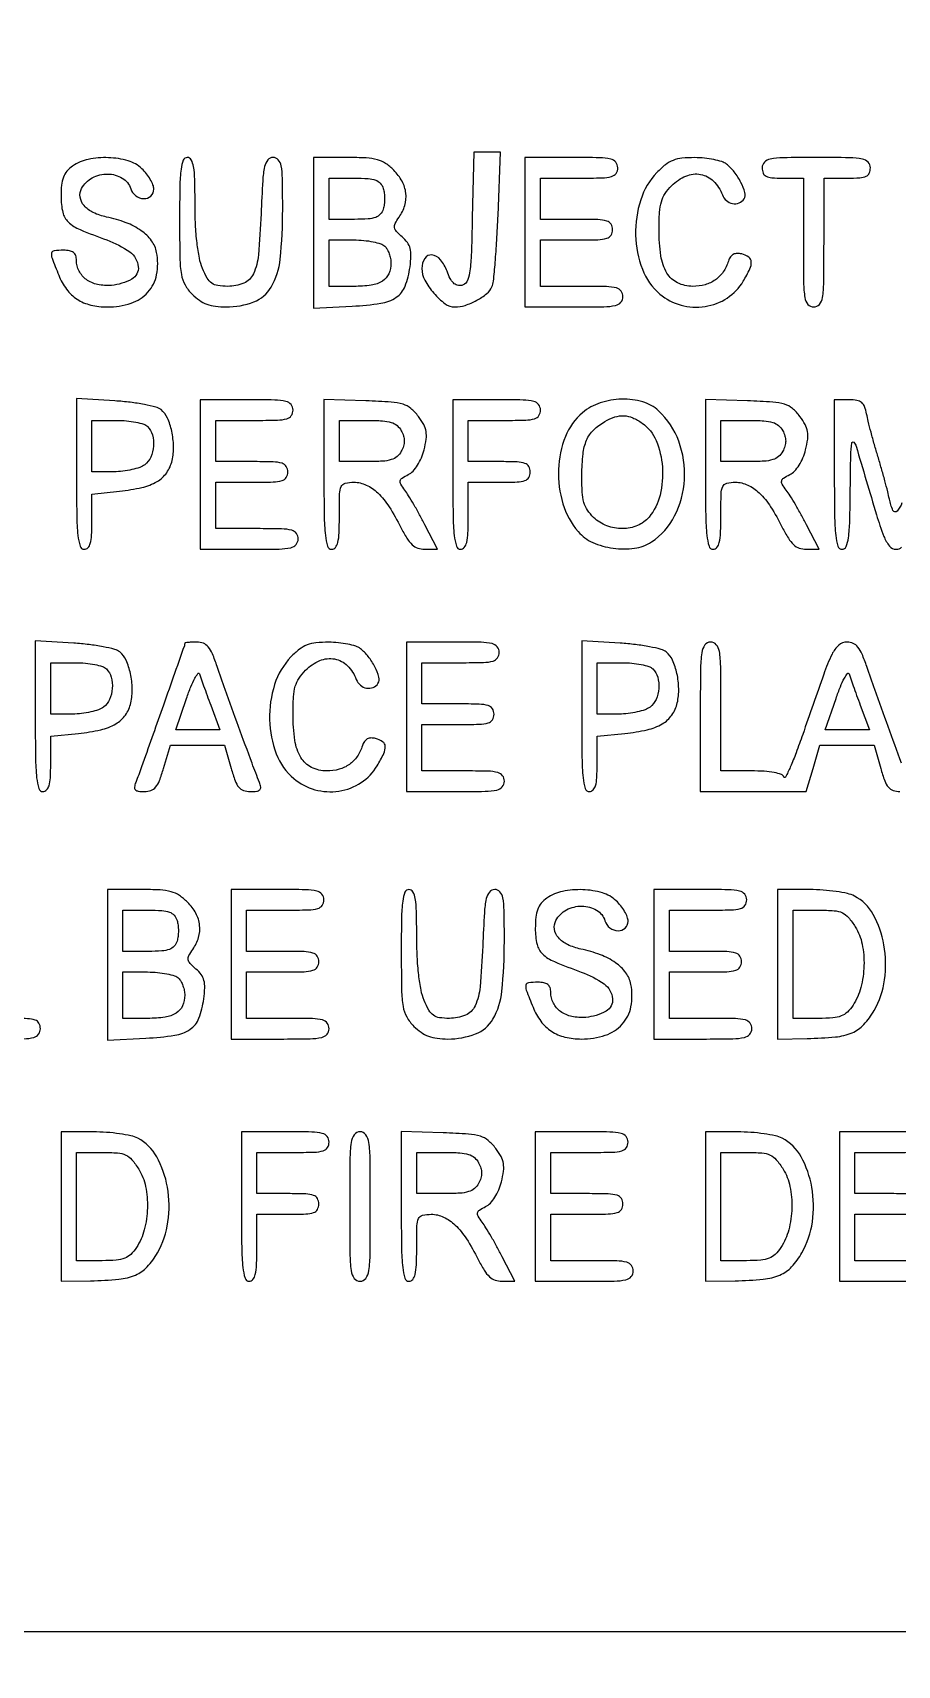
# Model space of a CAD drawing. Extents: x 0 to 1066, y 0 to 761.
# Drawn here: x 856.62 to 870.81, y 228.46 to 255.26 of the extents above; entities that cross this region are included whole.
import ezdxf

# ---------------------------------------------------------------- set-up
doc = ezdxf.new("R2010")
doc.units = 0
doc.header["$MEASUREMENT"] = 0

msp = doc.modelspace()

# ---------------------------------------------------------------- linework, layer by layer
for points in [[(183.390323, 95.266879, 0.000001), (192.989143, 95.254457, 0.000118)], [(479.458836, 95.240684, -0.000004), (502.524384, 95.211821, -0.198594)], [(710.559243, 95.267872, -0.000023), (733.258836, 95.240684, -0.000004), (756.324384, 95.211821, -0.198594)], [(416.092229, 95.24091, -0.000004), (439.072908, 95.212432, -0.198597)], [(542.992229, 95.24091, -0.000004), (565.972908, 95.212432, -0.198597)], [(606.442229, 95.24091, -0.000004), (629.422908, 95.212432, -0.198597)], [(669.892229, 95.24091, -0.000004), (692.872908, 95.212432, -0.198597)], [(870.880779, 247.540552, -0.115475), (870.801791, 247.404001, -0.538762), (870.734854, 247.415623, -0.053672), (870.676197, 247.60305, 0.012912), (870.649067, 247.723309, 0.003926), (870.601847, 247.904041, 0.003928), (870.545736, 248.105794, 0.004276), (870.487978, 248.301, -0.00492), (870.430494, 248.496206, -0.004529), (870.375202, 248.697959, -0.004526), (870.329171, 248.878701, -0.014927), (870.303481, 248.99895, 0.043617), (870.270578, 249.118863, 0.134321), (870.221998, 249.186621, 0.130778), (870.144829, 249.221234, 0.040414), (870.016798, 249.2316), (869.7726, 249.2316), (869.7726, 248.0049, 0.003213), (869.776928, 247.331379, 0.022561), (869.795938, 247.0038, 0.049302), (869.831853, 246.828077, 0.328801), (869.8995, 246.7782, 0.305395), (869.965734, 246.822816, 0.062503), (870.004002, 246.966464, 0.027449), (870.02581, 247.23636, 0.004264), (870.035037, 247.77225, -0.002416), (870.042385, 248.315722, -0.029471), (870.058446, 248.523143, -0.603012), (870.090212, 248.534714, -0.138127), (870.130691, 248.4702, 0.001112), (870.464207, 247.344584, 0.020238), (870.585804, 246.990451, 0.077221), (870.678019, 246.831377, 0.226588), (870.789337, 246.7782, 0.178321), (870.877545, 246.810692, 0.090477)], [(871.192337, 248.694626, 0.000034), (871.12805, 248.450372, 0.000033), (871.058616, 248.18642, 0.000041), (870.994214, 247.94145, -0.009374)], [(870.877801, 243.266406, -0.001209), (870.656545, 243.86784, -0.001323), (870.436817, 244.474587, -0.005089), (870.305052, 244.85355, 0.017956), (870.228084, 245.057814, 0.070049), (870.159308, 245.173564, 0.117315), (870.081769, 245.233896, 0.107327), (869.982742, 245.2554, 0.184102), (869.845454, 245.203076, 0.099007), (869.734961, 245.056264, 0.027305), (869.598151, 244.726447, 0.001738), (869.254011, 243.738301, -0.007137), (869.146157, 243.439057, -0.013896), (869.050129, 243.204103, -0.012768), (868.97188, 243.038459, -0.667021), (868.94585, 243.040351, 0.233159), (868.903923, 243.082743, 0.036901), (868.787415, 243.113613, 0.031075), (868.62295, 243.133964, 0.015247), (868.41195, 243.1404), (867.9114, 243.1404), (867.9114, 244.1979, 0.002827), (867.907669, 244.857859, 0.036854), (867.886866, 245.102062, 0.138781), (867.835606, 245.212532, 0.218517), (867.7422, 245.2554, 0.240299), (867.647878, 245.207291, 0.123223), (867.597067, 245.080912, 0.031956), (867.576589, 244.801562, 0.002322), (867.573, 244.0287), (867.573, 242.802), (868.442831, 242.802), (869.312661, 242.802), (869.425068, 243.1827), (869.537476, 243.5634), (869.982443, 243.5634), (870.427411, 243.5634), (870.534, 243.1827, 0.017944), (870.599385, 242.97779, 0.087286), (870.659612, 242.872331, 0.141822), (870.736834, 242.819952, 0.078722), (870.850146, 242.802, 0.029308)], [(871.081122, 237.214249, 0.004487), (870.6186, 237.2184), (869.8572, 237.2184), (869.8572, 235.9917), (869.8572, 234.765), (870.6609, 234.765, 0.004147), (871.151609, 234.76907, 0.047763)], [(871.053092, 236.198593, 0.006583), (870.7032, 236.2032), (870.111, 236.2032), (870.111, 236.5416), (870.111, 236.88), (870.7455, 236.88, 0.005909), (871.123526, 236.884467, 0.059311)], [(871.193978, 235.099053, 0.005351), (870.7878, 235.1034), (870.111, 235.1034), (870.111, 235.4841), (870.111, 235.8648), (870.7032, 235.8648, 0.006583), (871.053092, 235.869407, 0.063075)]]:
    msp.add_lwpolyline(points, format="xyb")
for points in [[(409.06215, 749.15415), (40.8618, 749.132981), (40.8618, 380.65769), (40.8618, 12.1824), (501.2973, 12.1824), (961.7328, 12.1824), (961.7328, 380.646631), (961.7328, 749.110861), (961.41555, 749.1633, 0.040886), (961.153339, 749.184871, 0.000002), (934.190609, 749.194398, 0.000089), (904.448031, 749.199508, 0.000054), (869.1804, 749.195529, -0.000029), (813.61687, 749.186499, -0.000004), (696.10453, 749.175037, -0.000004), (556.774728, 749.163736, -0.000004)], [(857.27295, 253.066144, 0.064007), (857.180152, 252.981932, 0.085808), (857.122351, 252.884365, 0.066535), (857.091834, 252.754474, 0.024477), (857.0826, 252.565958, 0.055339), (857.111237, 252.308012, 0.149321), (857.201473, 252.149524, 0.090969), (857.395244, 252.023862, 0.013145), (857.836697, 251.853857, -0.070637), (858.211195, 251.657769, -0.215768), (858.350951, 251.415024, -0.299828), (858.243196, 251.210664, -0.104684), (857.909404, 251.10947, -0.073735), (857.682938, 251.123405, -0.104161), (857.498647, 251.204873, -0.119079), (857.379323, 251.343712, -0.118782), (857.3364, 251.521843, 0.082235), (857.323946, 251.597052, 0.147435), (857.287833, 251.647534, 0.119852), (857.223624, 251.676094, 0.045016), (857.1249, 251.685, 0.028442), (856.970493, 251.67621, 0.327023), (856.928392, 251.637313, 0.139119), (856.935029, 251.558142, 0.005125), (857.044889, 251.275201, 0.065244), (857.173677, 251.045452, 0.088006), (857.347042, 250.882638, 0.085852), (857.56934, 250.786765, 0.059042), (857.842473, 250.7544, 0.079385), (858.231677, 250.816586, 0.130563), (858.509488, 250.997224, 0.137881), (858.651628, 251.283702, 0.093265), (858.651828, 251.650447, 0.114024), (858.568295, 251.841328, 0.079467), (858.39927, 252.006086, 0.063948), (858.149922, 252.1379, 0.038754), (857.828766, 252.230634, -0.060203), (857.612087, 252.303377, -0.103319), (857.461006, 252.418245, -0.141227), (857.396642, 252.557035, -0.162669), (857.421078, 252.700346, -0.149104), (857.594837, 252.873403, -0.123853), (857.849231, 252.935898, -0.133716), (858.088553, 252.8693, -0.183571), (858.226073, 252.695872, 0.153609), (858.307987, 252.579212, 0.157876), (858.441016, 252.532061, 0.194842), (858.556996, 252.575372, 0.210147), (858.6054, 252.685453, 0.093821), (858.591733, 252.757646, 0.037607), (858.547883, 252.84857, 0.035541), (858.484523, 252.942063, 0.037508), (858.409597, 253.023853, 0.118482), (858.18387, 253.152594, 0.061394), (857.861523, 253.204556, 0.060569), (857.529356, 253.176654, 0.10142)], [(859.0284, 252.188755, 0.003964), (859.033425, 251.554902, 0.037977), (859.05817, 251.286031, 0.086932), (859.11809, 251.117239, 0.067817), (859.236055, 250.962055, 0.045287), (859.353229, 250.86438, 0.061733), (859.475029, 250.800805, 0.057123), (859.615902, 250.765788, 0.032389), (859.791516, 250.7544, 0.091481), (860.249283, 250.83886, 0.171956), (860.532083, 251.079725, 0.107033), (860.680119, 251.53953, 0.02456), (860.7204, 252.359083, 0.004091), (860.716258, 252.865282, 0.042042), (860.695304, 253.073279, 0.139542), (860.647041, 253.170271, 0.210994), (860.562067, 253.2078, 0.224554), (860.475566, 253.166889, 0.120063), (860.423204, 253.058007, 0.038088), (860.39241, 252.828074, 0.003955), (860.365625, 252.282862, -0.011778), (860.32195, 251.60911, -0.086058), (860.239104, 251.297662, -0.186836), (860.083386, 251.146754, -0.100409), (859.817424, 251.0928, -0.036356), (859.655666, 251.104577, -0.118728), (859.556754, 251.144281, -0.110433), (859.482763, 251.226502, -0.02926), (859.404783, 251.386183, -0.051176), (859.353226, 251.556761, -0.018965), (859.314864, 251.804997, -0.016895), (859.290292, 252.10539, -0.011958), (859.2822, 252.443683, 0.005918), (859.277405, 252.848843, 0.03524), (859.257538, 253.059297, 0.084231), (859.219349, 253.169837, 0.274093), (859.1553, 253.2078, 0.308918), (859.089115, 253.162595, 0.062189), (859.052184, 253.016809, 0.026926), (859.032883, 252.741739, 0.004053)], [(861.228, 251.971853), (861.228, 250.735906), (861.861049, 250.767874, 0.024309), (862.331974, 250.814679, 0.112633), (862.585126, 250.913448, 0.153372), (862.728942, 251.094935, 0.058166), (862.80968, 251.411748, 0.023573), (862.825421, 251.593907, 0.073694), (862.81219, 251.715863, 0.094912), (862.766836, 251.811102, 0.057312), (862.681525, 251.903008, -0.027153), (862.586813, 251.993459, -0.149392), (862.555977, 252.056088, -0.161279), (862.566637, 252.12262, -0.033096), (862.629133, 252.225745, 0.080592), (862.723489, 252.420987, 0.100315), (862.741443, 252.621337, 0.097349), (862.679781, 252.817423, 0.071783), (862.543145, 253.000145, 0.050512), (862.408995, 253.109621, 0.079484), (862.273803, 253.170787, 0.053942), (862.09131, 253.199952, 0.012674), (861.781745, 253.2078), (861.228, 253.2078)], [(863.831978, 252.214788, -0.003539), (863.813891, 251.592271, -0.029937), (863.787046, 251.313434, -0.080211), (863.740039, 251.169622, -0.230278), (863.658152, 251.10838, -0.120507), (863.585375, 251.11205, -0.119426), (863.522229, 251.148876, -0.083695), (863.466982, 251.223372, -0.033932), (863.417226, 251.339993, 0.087771), (863.310504, 251.530554, 0.196576), (863.167252, 251.608252, 0.290307), (863.05149, 251.551429, 0.138223), (863.0046, 251.385055, 0.124171), (863.052227, 251.196234, 0.054016), (863.199796, 250.981493, 0.054239), (863.384632, 250.808463, 0.162418), (863.546674, 250.7544, 0.080185), (863.713739, 250.781366, 0.044002), (863.904443, 250.863799, 0.044088), (864.070132, 250.973319, 0.123154), (864.154209, 251.083109, 0.076729), (864.179259, 251.179088, 0.004387), (864.207813, 251.484004, 0.006616), (864.233914, 251.849118, 0.004805), (864.253676, 252.25605), (864.294026, 253.2924), (864.07484, 253.2924), (863.855655, 253.2924)], [(864.6966, 251.9811), (864.6966, 250.7544), (865.5003, 250.7544, 0.004147), (865.991009, 250.75847, 0.047763), (866.182388, 250.780003, 0.16431), (866.269794, 250.831593, 0.179874), (866.304, 250.9236, 0.157888), (866.27446, 251.014816, 0.176663), (866.19825, 251.066362, 0.055952), (866.033378, 251.088453, 0.005351), (865.6272, 251.0928), (864.9504, 251.0928), (864.9504, 251.4735), (864.9504, 251.8542), (865.5426, 251.8542, 0.006583), (865.892492, 251.858807, 0.063075), (866.039625, 251.881393, 0.183695), (866.10847, 251.932826, 0.142406), (866.1348, 252.0234, 0.142406), (866.10847, 252.113974, 0.183695), (866.039625, 252.165407, 0.063075), (865.892492, 252.187993, 0.006583), (865.5426, 252.1926), (864.9504, 252.1926), (864.9504, 252.531), (864.9504, 252.8694), (865.5849, 252.8694, 0.005909), (865.962926, 252.873867, 0.059311), (866.118938, 252.89619, 0.180365), (866.191456, 252.947688, 0.150217), (866.2194, 253.0386, 0.17273), (866.186727, 253.130357, 0.168559), (866.103075, 253.18195, 0.050222), (865.920522, 253.203649, 0.004487), (865.458, 253.2078), (864.6966, 253.2078)], [(866.862829, 252.96332, 0.114205), (866.594961, 252.51294, 0.083506), (866.512034, 251.934964, 0.085163), (866.622564, 251.372494, 0.127519), (866.911003, 250.966427, 0.108551), (867.256866, 250.784935, 0.105254), (867.651005, 250.762343, 0.106878), (868.015422, 250.901773, 0.11522), (868.278118, 251.176512, 0.021165), (868.386799, 251.379661, 0.127063), (868.409965, 251.496249, 0.232712), (868.367227, 251.571958, 0.086167), (868.252743, 251.624143, 0.067058), (868.175889, 251.633555, 0.120753), (868.114762, 251.617791, 0.12276), (868.068509, 251.575809, 0.07065), (868.035701, 251.507611, -0.072622), (867.949576, 251.330371, -0.089596), (867.821095, 251.199459, -0.08774), (867.652631, 251.119938, -0.066597), (867.449787, 251.0928, -0.114856), (867.199675, 251.151022, -0.145297), (867.026122, 251.311408, -0.099183), (866.926515, 251.594334, -0.035212), (866.8962, 252.024269, -0.014703), (866.904529, 252.307443, -0.055361), (866.934425, 252.482221, -0.07729), (866.995879, 252.614712, -0.049247), (867.103855, 252.746345, -0.096703), (867.337425, 252.903612, -0.146157), (867.579427, 252.930224, -0.15206), (867.789632, 252.82011, -0.107279), (867.935138, 252.59445, 0.127947), (868.001411, 252.500326, 0.131147), (868.10456, 252.451514, 0.142401), (868.211876, 252.462466, 0.159485), (868.291019, 252.529252, 0.211029), (868.305163, 252.631373, 0.047286), (868.239619, 252.798949, 0.046742), (868.131502, 252.97111, 0.065556), (868.003331, 253.099359, 0.088545), (867.926229, 253.139319, 0.025252), (867.795136, 253.172936, 0.02458), (867.640706, 253.196494, 0.023821), (867.483078, 253.205109, 0.026305), (867.27303, 253.195519, 0.068477), (867.126186, 253.160366, 0.074054), (867.001048, 253.088792, 0.034872)], [(868.5882, 253.0386, 0.094959), (868.604763, 252.952174, 0.184152), (868.65165, 252.901125, 0.098846), (868.744639, 252.87573, 0.017388), (868.9266, 252.8694), (869.265, 252.8694), (869.265, 251.8119, 0.002827), (869.268731, 251.151941, 0.036854), (869.289534, 250.907737, 0.138781), (869.340794, 250.797268, 0.218517), (869.4342, 250.7544, 0.218517), (869.527606, 250.797268, 0.138781), (869.578866, 250.907737, 0.036854), (869.599669, 251.151941, 0.002827), (869.6034, 251.8119), (869.6034, 252.8694), (869.9841, 252.8694, 0.013964), (870.193858, 252.875259, 0.090841), (870.296063, 252.89995, 0.188085), (870.346634, 252.950995, 0.102588), (870.3648, 253.0386, 0.193568), (870.327602, 253.131085, 0.15568), (870.232613, 253.182621, 0.043488), (870.023605, 253.203867, 0.003595), (869.4765, 253.2078, 0.003595), (868.929395, 253.203867, 0.043488), (868.720388, 253.182621, 0.15568), (868.625398, 253.131085, 0.193568)], [(862.3701, 252.7002, -0.047189), (862.386779, 252.62309, -0.029688), (862.392252, 252.531, -0.029688), (862.386779, 252.43891, -0.047189), (862.3701, 252.3618, -0.103276), (862.321962, 252.276374, -0.127418), (862.246671, 252.225047, -0.071188), (862.121644, 252.199346, -0.015153), (861.899099, 252.1926), (861.4818, 252.1926), (861.4818, 252.531), (861.4818, 252.8694), (861.899099, 252.8694, -0.015153), (862.121644, 252.862654, -0.071188), (862.246671, 252.836953, -0.127418), (862.321962, 252.785626, -0.103276)], [(862.39548, 251.75268, -0.070395), (862.434394, 251.700939, -0.038897), (862.467179, 251.628794, -0.037889), (862.489531, 251.54897, -0.049362), (862.497, 251.4735, -0.103441), (862.460345, 251.298218, -0.151109), (862.357993, 251.179679, -0.105063), (862.174577, 251.112885, -0.034985), (861.88788, 251.0928), (861.4818, 251.0928), (861.4818, 251.4735), (861.4818, 251.8542), (861.88788, 251.8542, -0.022886), (862.050785, 251.84674, -0.026473), (862.204496, 251.824378, -0.026952), (862.330695, 251.791981, -0.120635)], [(857.3364, 248.016026, 0.003177), (857.340721, 247.336044, 0.022367), (857.359718, 247.005654, 0.048715), (857.39558, 246.828302, 0.329705), (857.4633, 246.7782, 0.208378), (857.523643, 246.80449, 0.11961), (857.563131, 246.874927, 0.055661), (857.584506, 247.005999, 0.012613), (857.5902, 247.231664), (857.5902, 247.685128), (858.04515, 247.732083, 0.029754), (858.410921, 247.791988, 0.076952), (858.658988, 247.889757, 0.106873), (858.817028, 248.034632, 0.100256), (858.905612, 248.23512, 0.058942), (858.928583, 248.467686, 0.048856), (858.89954, 248.714941, 0.051542), (858.828241, 248.931871, 0.114883), (858.723797, 249.069457, 0.111025), (858.640335, 249.112019, 0.015594), (858.450366, 249.15435, 0.017167), (858.218729, 249.190244, 0.01383), (857.967835, 249.213328), (857.3364, 249.253851)], [(859.3668, 248.0049), (859.3668, 246.7782), (860.1705, 246.7782, 0.004147), (860.661209, 246.78227, 0.047763), (860.852588, 246.803803, 0.16431), (860.939994, 246.855393, 0.179874), (860.9742, 246.9474, 0.157888), (860.94466, 247.038616, 0.176663), (860.86845, 247.090162, 0.055952), (860.703578, 247.112253, 0.005351), (860.2974, 247.1166), (859.6206, 247.1166), (859.6206, 247.4973), (859.6206, 247.878), (860.2128, 247.878, 0.006583), (860.562692, 247.882607, 0.063075), (860.709825, 247.905193, 0.183695), (860.77867, 247.956626, 0.142406), (860.805, 248.0472, 0.142406), (860.77867, 248.137774, 0.183695), (860.709825, 248.189207, 0.063075), (860.562692, 248.211793, 0.006583), (860.2128, 248.2164), (859.6206, 248.2164), (859.6206, 248.5548), (859.6206, 248.8932), (860.2551, 248.8932, 0.005909), (860.633126, 248.897667, 0.059311), (860.789138, 248.91999, 0.180365), (860.861656, 248.971488, 0.150217), (860.8896, 249.0624, 0.17273), (860.856927, 249.154157, 0.168559), (860.773275, 249.20575, 0.050222), (860.590722, 249.227449, 0.004487), (860.1282, 249.2316), (859.3668, 249.2316)], [(861.3972, 248.008321, 0.003202), (861.401526, 247.332813, 0.022501), (861.420532, 247.00437, 0.049121), (861.45643, 246.828147, 0.329081), (861.5241, 246.7782, 0.232029), (861.585837, 246.80848, 0.108427), (861.624969, 246.891, 0.047315), (861.645701, 247.046857, 0.00942), (861.651, 247.3281, -0.00595), (861.655307, 247.690065, -0.096871), (861.681344, 247.808198, -0.238613), (861.74601, 247.861815, -0.056005), (861.890053, 247.878, -0.111153), (862.091505, 247.832656, -0.081177), (862.28082, 247.701801, -0.058854), (862.46651, 247.475171, -0.025924), (862.658372, 247.13775, 0.021841), (862.758116, 246.958953, 0.069009), (862.84527, 246.853427, 0.100305), (862.937778, 246.797632, 0.085906), (863.050045, 246.7782), (863.26125, 246.7782), (863.055073, 247.18005, 0.006834), (862.967006, 247.346072, 0.006481), (862.872898, 247.512612, 0.006451), (862.785851, 247.65776, 0.022591), (862.724427, 247.747875, -0.02569), (862.657848, 247.846864, -0.192002), (862.648929, 247.901664, -0.198014), (862.680263, 247.94659, -0.027525), (862.781128, 248.003775, 0.089041), (862.859081, 248.061614, 0.046566), (862.933598, 248.157276, 0.042448), (862.996834, 248.277602, 0.038847), (863.041064, 248.410463, 0.026721), (863.075034, 248.586822, 0.076578), (863.073042, 248.711241, 0.082928), (863.034016, 248.823584, 0.035157), (862.947672, 248.958262, 0.057331), (862.825102, 249.08854, 0.10358), (862.696717, 249.157832, 0.055706), (862.501585, 249.192774, 0.007564), (862.086358, 249.213871), (861.3972, 249.238443)], [(863.5122, 248.0049, 0.003213), (863.516528, 247.331379, 0.022561), (863.535538, 247.0038, 0.049302), (863.571453, 246.828077, 0.328801), (863.6391, 246.7782, 0.232029), (863.700837, 246.80848, 0.108427), (863.739969, 246.891, 0.047315), (863.760701, 247.046857, 0.00942), (863.766, 247.3281), (863.766, 247.878), (864.2736, 247.878, 0.008455), (864.567298, 247.882967, 0.072107), (864.6966, 247.9062, 0.188641), (864.758132, 247.957468, 0.12648), (864.7812, 248.0472, 0.12648), (864.758132, 248.136932, 0.188641), (864.6966, 248.1882, 0.072107), (864.567298, 248.211433, 0.008455), (864.2736, 248.2164), (863.766, 248.2164), (863.766, 248.5548), (863.766, 248.8932), (864.3582, 248.8932, 0.006583), (864.708092, 248.897807, 0.063075), (864.855225, 248.920393, 0.183695), (864.92407, 248.971826, 0.142406), (864.9504, 249.0624, 0.165398), (864.919283, 249.153895, 0.1727), (864.839363, 249.205474, 0.052938), (864.665645, 249.227357, 0.004884), (864.2313, 249.2316), (863.5122, 249.2316)], [(865.642003, 249.019573, 0.123885), (865.358812, 248.626877, 0.085485), (865.245237, 248.087957, 0.082885), (865.317708, 247.525936, 0.104562), (865.569439, 247.067326, 0.111799), (865.807409, 246.890975, 0.06908), (866.143808, 246.795281, 0.069045), (866.493765, 246.794815, 0.111332), (866.771682, 246.898881, 0.131426), (867.152439, 247.32486, 0.103697), (867.312854, 247.924511, 0.101152), (867.22019, 248.550853, 0.118621), (866.889571, 249.050419, 0.118666), (866.629835, 249.197001, 0.075716), (866.284156, 249.240938, 0.073305), (865.929141, 249.179607, 0.095814)], [(867.6576, 248.008321, 0.003202), (867.661926, 247.332813, 0.022501), (867.680932, 247.00437, 0.049121), (867.71683, 246.828147, 0.329081), (867.7845, 246.7782, 0.232029), (867.846237, 246.80848, 0.108427), (867.885369, 246.891, 0.047315), (867.906101, 247.046857, 0.00942), (867.9114, 247.3281, -0.00595), (867.915707, 247.690065, -0.096871), (867.941744, 247.808198, -0.238613), (868.00641, 247.861815, -0.056005), (868.150453, 247.878, -0.111153), (868.351905, 247.832656, -0.081177), (868.54122, 247.701801, -0.058854), (868.72691, 247.475171, -0.025924), (868.918772, 247.13775, 0.021841), (869.018516, 246.958953, 0.069009), (869.10567, 246.853427, 0.100305), (869.198178, 246.797632, 0.085906), (869.310445, 246.7782), (869.52165, 246.7782), (869.315473, 247.18005, 0.006834), (869.227406, 247.346072, 0.006481), (869.133298, 247.512612, 0.006451), (869.046251, 247.65776, 0.022591), (868.984827, 247.747875, -0.02569), (868.918248, 247.846864, -0.192002), (868.909329, 247.901664, -0.198014), (868.940663, 247.94659, -0.027525), (869.041528, 248.003775, 0.089041), (869.119481, 248.061614, 0.046566), (869.193998, 248.157276, 0.042448), (869.257234, 248.277602, 0.038847), (869.301464, 248.410463, 0.026721), (869.335434, 248.586822, 0.076578), (869.333442, 248.711241, 0.082928), (869.294416, 248.823584, 0.035157), (869.208072, 248.958262, 0.057331), (869.085502, 249.08854, 0.10358), (868.957117, 249.157832, 0.055706), (868.761985, 249.192774, 0.007564), (868.346758, 249.213871), (867.6576, 249.238443)], [(866.621097, 248.847839, -0.143223), (866.848798, 248.563523, -0.079931), (866.95126, 248.128353, -0.077332), (866.913065, 247.667218, -0.11509), (866.731796, 247.30695, -0.119537), (866.543384, 247.167395, -0.098447), (866.297727, 247.116752, -0.09388), (866.041277, 247.163462, -0.097006), (865.823003, 247.300547, -0.056872), (865.722083, 247.41964, -0.080028), (865.664187, 247.545996, -0.054705), (865.636363, 247.717724, -0.014142), (865.629891, 247.998497, -0.025001), (865.648955, 248.343355, -0.075567), (865.708382, 248.570338, -0.098225), (865.821837, 248.735205, -0.062967), (866.0079, 248.875619, -0.051006), (866.172666, 248.948958, -0.090781), (866.319314, 248.968995, -0.090761), (866.463571, 248.935781, -0.050966)], [(858.50388, 248.79168, -0.13151), (858.583034, 248.654669, -0.084316), (858.6004, 248.470715, -0.084006), (858.556013, 248.290681, -0.128741), (858.45735, 248.164967, -0.079472), (858.375995, 248.121501, -0.027293), (858.247172, 248.084804, -0.026323), (858.098263, 248.059196, -0.027554), (857.94975, 248.049891), (857.5902, 248.0472), (857.5902, 248.4702), (857.5902, 248.8932), (857.99628, 248.8932, -0.022886), (858.159185, 248.88574, -0.026473), (858.312896, 248.863378, -0.026952), (858.439095, 248.830981, -0.120635)], [(862.6662, 248.724, -0.049536), (862.702362, 248.636626, -0.073486), (862.714453, 248.5548, -0.073486), (862.702362, 248.472974, -0.049536), (862.6662, 248.3856, -0.09537), (862.597305, 248.300675, -0.100861), (862.503066, 248.249433, -0.059921), (862.358032, 248.223448, -0.014397), (862.113323, 248.2164), (861.651, 248.2164), (861.651, 248.5548), (861.651, 248.8932), (862.113323, 248.8932, -0.014397), (862.358032, 248.886152, -0.059921), (862.503066, 248.860167, -0.100861), (862.597305, 248.808925, -0.09537)], [(868.9266, 248.724, -0.049536), (868.962762, 248.636626, -0.073486), (868.974853, 248.5548, -0.073486), (868.962762, 248.472974, -0.049536), (868.9266, 248.3856, -0.09537), (868.857705, 248.300675, -0.100861), (868.763466, 248.249433, -0.059921), (868.618432, 248.223448, -0.014397), (868.373723, 248.2164), (867.9114, 248.2164), (867.9114, 248.5548), (867.9114, 248.8932), (868.373723, 248.8932, -0.014397), (868.618432, 248.886152, -0.059921), (868.763466, 248.860167, -0.100861), (868.857705, 248.808925, -0.09537)], [(856.6596, 244.039826, 0.003177), (856.663921, 243.359844, 0.022367), (856.682918, 243.029454, 0.048715), (856.71878, 242.852102, 0.329705), (856.7865, 242.802, 0.208378), (856.846843, 242.82829, 0.11961), (856.886331, 242.898727, 0.055661), (856.907706, 243.029799, 0.012613), (856.9134, 243.255464), (856.9134, 243.708928), (857.36835, 243.755883, 0.029754), (857.734121, 243.815788, 0.076952), (857.982188, 243.913557, 0.106873), (858.140228, 244.058432, 0.100256), (858.228812, 244.25892, 0.058942), (858.251783, 244.491486, 0.048856), (858.22274, 244.738741, 0.051542), (858.151441, 244.955671, 0.114883), (858.046997, 245.093257, 0.111025), (857.963535, 245.135819, 0.015594), (857.773566, 245.17815, 0.017167), (857.541929, 245.214044, 0.01383), (857.291035, 245.237128), (856.6596, 245.277651)], [(859.112995, 245.23425, -0.084799), (859.106491, 245.196234, -0.000052), (858.74052, 244.157462, -0.000388), (858.404976, 243.207728, -0.009822), (858.307975, 242.95005, 0.060048), (858.288383, 242.876319, 0.230938), (858.302632, 242.832462, 0.170663), (858.350725, 242.808354, 0.031659), (858.450979, 242.802, 0.086283), (858.559094, 242.820797, 0.134827), (858.635923, 242.874759, 0.082591), (858.697996, 242.98177, 0.018432), (858.765468, 243.1827), (858.877876, 243.5634), (859.322843, 243.5634), (859.767811, 243.5634), (859.8744, 243.1827, 0.017944), (859.939785, 242.97779, 0.087286), (860.000012, 242.872331, 0.141822), (860.077234, 242.819952, 0.078722), (860.190546, 242.802, 0.029308), (860.295692, 242.808168, 0.166988), (860.345422, 242.832076, 0.236769), (860.360264, 242.875866, 0.061225), (860.34049, 242.95005, -0.006965), (860.218201, 243.266406, -0.001209), (859.996945, 243.86784, -0.001323), (859.777217, 244.474587, -0.005089), (859.645452, 244.85355, 0.017403), (859.566681, 245.0633, 0.074917), (859.497922, 245.177075, 0.125362), (859.418216, 245.234972, 0.094981), (859.311649, 245.2554, 0.00999), (859.235484, 245.253878, 0.016528), (859.171352, 245.249187, 0.010464), (859.120248, 245.242662, 0.371455)], [(860.856229, 245.01092, 0.114205), (860.588361, 244.56054, 0.083506), (860.505434, 243.982564, 0.085163), (860.615964, 243.420094, 0.127519), (860.904403, 243.014027, 0.108551), (861.250266, 242.832535, 0.105254), (861.644405, 242.809943, 0.106878), (862.008822, 242.949373, 0.11522), (862.271518, 243.224112, 0.021165), (862.380199, 243.427261, 0.127063), (862.403365, 243.543849, 0.232712), (862.360627, 243.619558, 0.086167), (862.246143, 243.671743, 0.067058), (862.169289, 243.681155, 0.120753), (862.108162, 243.665391, 0.12276), (862.061909, 243.623409, 0.07065), (862.029101, 243.555211, -0.072622), (861.942976, 243.377971, -0.089596), (861.814495, 243.247059, -0.08774), (861.646031, 243.167538, -0.066597), (861.443187, 243.1404, -0.114856), (861.193075, 243.198622, -0.145297), (861.019522, 243.359008, -0.099183), (860.919915, 243.641934, -0.035212), (860.8896, 244.071869, -0.014703), (860.897929, 244.355043, -0.055361), (860.927825, 244.529821, -0.07729), (860.989279, 244.662312, -0.049247), (861.097255, 244.793945, -0.096703), (861.330825, 244.951212, -0.146157), (861.572827, 244.977824, -0.15206), (861.783032, 244.86771, -0.107279), (861.928538, 244.64205, 0.127947), (861.994811, 244.547926, 0.131147), (862.09796, 244.499114, 0.142401), (862.205276, 244.510066, 0.159485), (862.284419, 244.576852, 0.211029), (862.298563, 244.678973, 0.047286), (862.233019, 244.846549, 0.046742), (862.124902, 245.01871, 0.065556), (861.996731, 245.146959, 0.088545), (861.919629, 245.186919, 0.025252), (861.788536, 245.220536, 0.02458), (861.634106, 245.244094, 0.023821), (861.476478, 245.252709, 0.026305), (861.26643, 245.243119, 0.068477), (861.119586, 245.207966, 0.074054), (860.994448, 245.136392, 0.034872)], [(862.7508, 244.0287), (862.7508, 242.802), (863.5545, 242.802, 0.004147), (864.045209, 242.80607, 0.047763), (864.236588, 242.827603, 0.16431), (864.323994, 242.879193, 0.179874), (864.3582, 242.9712, 0.157888), (864.32866, 243.062416, 0.176663), (864.25245, 243.113962, 0.055952), (864.087578, 243.136053, 0.005351), (863.6814, 243.1404), (863.0046, 243.1404), (863.0046, 243.5211), (863.0046, 243.9018), (863.5968, 243.9018, 0.006583), (863.946692, 243.906407, 0.063075), (864.093825, 243.928993, 0.183695), (864.16267, 243.980426, 0.142406), (864.189, 244.071, 0.142406), (864.16267, 244.161574, 0.183695), (864.093825, 244.213007, 0.063075), (863.946692, 244.235593, 0.006583), (863.5968, 244.2402), (863.0046, 244.2402), (863.0046, 244.5786), (863.0046, 244.917), (863.6391, 244.917, 0.005909), (864.017126, 244.921467, 0.059311), (864.173138, 244.94379, 0.180365), (864.245656, 244.995288, 0.150217), (864.2736, 245.0862, 0.17273), (864.240927, 245.177957, 0.168559), (864.157275, 245.22955, 0.050222), (863.974722, 245.251249, 0.004487), (863.5122, 245.2554), (862.7508, 245.2554)], [(865.6272, 244.039826, 0.003177), (865.631521, 243.359844, 0.022367), (865.650518, 243.029454, 0.048715), (865.68638, 242.852102, 0.329705), (865.7541, 242.802, 0.208378), (865.814443, 242.82829, 0.11961), (865.853931, 242.898727, 0.055661), (865.875306, 243.029799, 0.012613), (865.881, 243.255464), (865.881, 243.708928), (866.33595, 243.755883, 0.029754), (866.701721, 243.815788, 0.076952), (866.949788, 243.913557, 0.106873), (867.107828, 244.058432, 0.100256), (867.196412, 244.25892, 0.058942), (867.219383, 244.491486, 0.048856), (867.19034, 244.738741, 0.051542), (867.119041, 244.955671, 0.114883), (867.014597, 245.093257, 0.111025), (866.931135, 245.135819, 0.015594), (866.741166, 245.17815, 0.017167), (866.509529, 245.214044, 0.01383), (866.258635, 245.237128), (865.6272, 245.277651)], [(857.82708, 244.81548, -0.13151), (857.906234, 244.678469, -0.084316), (857.9236, 244.494515, -0.084006), (857.879213, 244.314481, -0.128741), (857.78055, 244.188767, -0.079472), (857.699195, 244.145301, -0.027293), (857.570372, 244.108604, -0.026323), (857.421463, 244.082996, -0.027554), (857.27295, 244.073691), (856.9134, 244.071), (856.9134, 244.494), (856.9134, 244.917), (857.31948, 244.917, -0.022886), (857.482385, 244.90954, -0.026473), (857.636096, 244.887178, -0.026952), (857.762295, 244.854781, -0.120635)], [(866.79468, 244.81548, -0.13151), (866.873834, 244.678469, -0.084316), (866.8912, 244.494515, -0.084006), (866.846813, 244.314481, -0.128741), (866.74815, 244.188767, -0.079472), (866.666795, 244.145301, -0.027293), (866.537972, 244.108604, -0.026323), (866.389063, 244.082996, -0.027554), (866.24055, 244.073691), (865.881, 244.071), (865.881, 244.494), (865.881, 244.917), (866.28708, 244.917, -0.022886), (866.449985, 244.90954, -0.026473), (866.603696, 244.887178, -0.026952), (866.729895, 244.854781, -0.120635)], [(859.539155, 244.21905), (859.688944, 243.8172), (859.326638, 243.8172), (858.964332, 243.8172), (859.142143, 244.331618, -0.011999), (859.212893, 244.521424, -0.026422), (859.277917, 244.661859, -0.047278), (859.328234, 244.738501, -0.601846), (859.35466, 244.733468, 0.009837), (859.376496, 244.667295, 0.001488), (859.423171, 244.535923, 0.001668), (859.479262, 244.381156, 0.001442)], [(870.198755, 244.21905), (870.348544, 243.8172), (869.986238, 243.8172), (869.623932, 243.8172), (869.801743, 244.331618, -0.011999), (869.872493, 244.521424, -0.026422), (869.937517, 244.661859, -0.047278), (869.987834, 244.738501, -0.601846), (870.01426, 244.733468, 0.009837), (870.036096, 244.667295, 0.001488), (870.082771, 244.535923, 0.001668), (870.138862, 244.381156, 0.001442)], [(855.3906, 239.9679), (855.3906, 238.7412), (856.0674, 238.7412, 0.005351), (856.473578, 238.745547, 0.055952), (856.63845, 238.767637, 0.176663), (856.71466, 238.819184, 0.157888), (856.7442, 238.9104, 0.12648), (856.721132, 239.000132, 0.188641), (856.6596, 239.0514, 0.072107), (856.530298, 239.074633, 0.008455), (856.2366, 239.0796), (855.729, 239.0796), (855.729, 240.1371, 0.002827), (855.725269, 240.797059, 0.036854), (855.704466, 241.041262, 0.138781), (855.653206, 241.151732, 0.218517), (855.5598, 241.1946, 0.240299), (855.465478, 241.146491, 0.123223), (855.414667, 241.020112, 0.031956), (855.394189, 240.740762, 0.002322)], [(857.844, 239.958653), (857.844, 238.722706), (858.477049, 238.754674, 0.024309), (858.947974, 238.801479, 0.112633), (859.201126, 238.900248, 0.153372), (859.344942, 239.081735, 0.058166), (859.42568, 239.398548, 0.023573), (859.441421, 239.580707, 0.073694), (859.42819, 239.702663, 0.094912), (859.382836, 239.797902, 0.057312), (859.297525, 239.889808, -0.027153), (859.202813, 239.980259, -0.149392), (859.171977, 240.042888, -0.161279), (859.182637, 240.10942, -0.033096), (859.245133, 240.212545, 0.080592), (859.339489, 240.407787, 0.100315), (859.357443, 240.608137, 0.097349), (859.295781, 240.804223, 0.071783), (859.159145, 240.986945, 0.050512), (859.024995, 241.096421, 0.079484), (858.889803, 241.157587, 0.053942), (858.70731, 241.186752, 0.012674), (858.397745, 241.1946), (857.844, 241.1946)], [(859.8744, 239.9679), (859.8744, 238.7412), (860.6781, 238.7412, 0.004147), (861.168809, 238.74527, 0.047763), (861.360188, 238.766803, 0.16431), (861.447594, 238.818393, 0.179874), (861.4818, 238.9104, 0.157888), (861.45226, 239.001616, 0.176663), (861.37605, 239.053162, 0.055952), (861.211178, 239.075253, 0.005351), (860.805, 239.0796), (860.1282, 239.0796), (860.1282, 239.4603), (860.1282, 239.841), (860.7204, 239.841, 0.006583), (861.070292, 239.845607, 0.063075), (861.217425, 239.868193, 0.183695), (861.28627, 239.919626, 0.142406), (861.3126, 240.0102, 0.142406), (861.28627, 240.100774, 0.183695), (861.217425, 240.152207, 0.063075), (861.070292, 240.174793, 0.006583), (860.7204, 240.1794), (860.1282, 240.1794), (860.1282, 240.5178), (860.1282, 240.8562), (860.7627, 240.8562, 0.005909), (861.140726, 240.860667, 0.059311), (861.296738, 240.88299, 0.180365), (861.369256, 240.934488, 0.150217), (861.3972, 241.0254, 0.17273), (861.364527, 241.117157, 0.168559), (861.280875, 241.16875, 0.050222), (861.098322, 241.190449, 0.004487), (860.6358, 241.1946), (859.8744, 241.1946)], [(862.6662, 240.175555, 0.003964), (862.671225, 239.541702, 0.037977), (862.69597, 239.272831, 0.086932), (862.75589, 239.104039, 0.067817), (862.873855, 238.948855, 0.045287), (862.991029, 238.85118, 0.061733), (863.112829, 238.787605, 0.057123), (863.253702, 238.752588, 0.032389), (863.429316, 238.7412, 0.091481), (863.887083, 238.82566, 0.171956), (864.169883, 239.066525, 0.107033), (864.317919, 239.52633, 0.02456), (864.3582, 240.345883, 0.004091), (864.354058, 240.852082, 0.042042), (864.333104, 241.060079, 0.139542), (864.284841, 241.157071, 0.210994), (864.199867, 241.1946, 0.224554), (864.113366, 241.153689, 0.120063), (864.061004, 241.044807, 0.038088), (864.03021, 240.814874, 0.003955), (864.003425, 240.269662, -0.011778), (863.95975, 239.59591, -0.086058), (863.876904, 239.284462, -0.186836), (863.721186, 239.133554, -0.100409), (863.455224, 239.0796, -0.036356), (863.293466, 239.091377, -0.118728), (863.194554, 239.131081, -0.110433), (863.120563, 239.213302, -0.02926), (863.042583, 239.372983, -0.051176), (862.991026, 239.543561, -0.018965), (862.952664, 239.791797, -0.016895), (862.928092, 240.09219, -0.011958), (862.92, 240.430483, 0.005918), (862.915205, 240.835643, 0.03524), (862.895338, 241.046097, 0.084231), (862.857149, 241.156637, 0.274093), (862.7931, 241.1946, 0.308918), (862.726915, 241.149395, 0.062189), (862.689984, 241.003609, 0.026926), (862.670683, 240.728539, 0.004053)], [(865.05615, 241.052944, 0.064007), (864.963352, 240.968732, 0.085808), (864.905551, 240.871165, 0.066535), (864.875034, 240.741274, 0.024477), (864.8658, 240.552758, 0.055339), (864.894437, 240.294812, 0.149321), (864.984673, 240.136324, 0.090969), (865.178444, 240.010662, 0.013145), (865.619897, 239.840657, -0.070637), (865.994395, 239.644569, -0.215768), (866.134151, 239.401824, -0.299828), (866.026396, 239.197464, -0.104684), (865.692604, 239.09627, -0.073735), (865.466138, 239.110205, -0.104161), (865.281847, 239.191673, -0.119079), (865.162523, 239.330512, -0.118782), (865.1196, 239.508643, 0.082235), (865.107146, 239.583852, 0.147435), (865.071033, 239.634334, 0.119852), (865.006824, 239.662894, 0.045016), (864.9081, 239.6718, 0.028442), (864.753693, 239.66301, 0.327023), (864.711592, 239.624113, 0.139119), (864.718229, 239.544942, 0.005125), (864.828089, 239.262001, 0.065244), (864.956877, 239.032252, 0.088006), (865.130242, 238.869438, 0.085852), (865.35254, 238.773565, 0.059042), (865.625673, 238.7412, 0.079385), (866.014877, 238.803386, 0.130563), (866.292688, 238.984024, 0.137881), (866.434828, 239.270502, 0.093265), (866.435028, 239.637247, 0.114024), (866.351495, 239.828128, 0.079467), (866.18247, 239.992886, 0.063948), (865.933122, 240.1247, 0.038754), (865.611966, 240.217434, -0.060203), (865.395287, 240.290177, -0.103319), (865.244206, 240.405045, -0.141227), (865.179842, 240.543835, -0.162669), (865.204278, 240.687146, -0.149104), (865.378037, 240.860203, -0.123853), (865.632431, 240.922698, -0.133716), (865.871753, 240.8561, -0.183571), (866.009273, 240.682672, 0.153609), (866.091187, 240.566012, 0.157876), (866.224216, 240.518861, 0.194842), (866.340196, 240.562172, 0.210147), (866.3886, 240.672253, 0.093821), (866.374933, 240.744446, 0.037607), (866.331083, 240.83537, 0.035541), (866.267723, 240.928863, 0.037508), (866.192797, 241.010653, 0.118482), (865.96707, 241.139394, 0.061394), (865.644723, 241.191356, 0.060569), (865.312556, 241.163454, 0.10142)], [(866.8116, 239.9679), (866.8116, 238.7412), (867.6153, 238.7412, 0.004147), (868.106009, 238.74527, 0.047763), (868.297388, 238.766803, 0.16431), (868.384794, 238.818393, 0.179874), (868.419, 238.9104, 0.157888), (868.38946, 239.001616, 0.176663), (868.31325, 239.053162, 0.055952), (868.148378, 239.075253, 0.005351), (867.7422, 239.0796), (867.0654, 239.0796), (867.0654, 239.4603), (867.0654, 239.841), (867.6576, 239.841, 0.006583), (868.007492, 239.845607, 0.063075), (868.154625, 239.868193, 0.183695), (868.22347, 239.919626, 0.142406), (868.2498, 240.0102, 0.142406), (868.22347, 240.100774, 0.183695), (868.154625, 240.152207, 0.063075), (868.007492, 240.174793, 0.006583), (867.6576, 240.1794), (867.0654, 240.1794), (867.0654, 240.5178), (867.0654, 240.8562), (867.6999, 240.8562, 0.005909), (868.077926, 240.860667, 0.059311), (868.233938, 240.88299, 0.180365), (868.306456, 240.934488, 0.150217), (868.3344, 241.0254, 0.17273), (868.301727, 241.117157, 0.168559), (868.218075, 241.16875, 0.050222), (868.035522, 241.190449, 0.004487), (867.573, 241.1946), (866.8116, 241.1946)], [(868.842, 239.9679), (868.842, 238.7412), (869.32845, 238.749633, 0.018847), (869.79142, 238.775133, 0.076273), (870.064829, 238.843481, 0.107083), (870.256018, 238.977269, 0.057946), (870.426222, 239.210164, 0.09461), (870.597213, 239.714818, 0.077415), (870.587801, 240.285431, 0.083451), (870.412167, 240.785865, 0.148656), (870.101984, 241.087603, 0.065462), (869.98964, 241.128066, 0.01784), (869.803659, 241.161774, 0.017725), (869.588031, 241.185191, 0.017594), (869.37075, 241.193353), (868.842, 241.1946)], [(858.9861, 240.687, -0.047189), (859.002779, 240.60989, -0.029688), (859.008252, 240.5178, -0.029688), (859.002779, 240.42571, -0.047189), (858.9861, 240.3486, -0.103276), (858.937962, 240.263174, -0.127418), (858.862671, 240.211847, -0.071188), (858.737644, 240.186146, -0.015153), (858.515099, 240.1794), (858.0978, 240.1794), (858.0978, 240.5178), (858.0978, 240.8562), (858.515099, 240.8562, -0.015153), (858.737644, 240.849454, -0.071188), (858.862671, 240.823753, -0.127418), (858.937962, 240.772426, -0.103276)], [(870.116953, 240.58125, -0.090931), (870.229274, 240.299531, -0.056823), (870.259335, 239.944609, -0.056208), (870.208425, 239.586788, -0.081785), (870.07963, 239.295909, -0.053857), (869.986367, 239.182366, -0.102503), (869.887365, 239.118735, -0.073821), (869.749688, 239.088009, -0.018052), (869.51685, 239.0796), (869.0958, 239.0796), (869.0958, 239.9679), (869.0958, 240.8562), (869.520043, 240.8562, -0.017821), (869.770018, 240.847288, -0.090339), (869.904517, 240.812735, -0.111314), (870.004276, 240.736366, -0.033754)], [(859.01148, 239.73948, -0.070395), (859.050394, 239.687739, -0.038897), (859.083179, 239.615594, -0.037889), (859.105531, 239.53577, -0.049362), (859.113, 239.4603, -0.103441), (859.076345, 239.285018, -0.151109), (858.973993, 239.166479, -0.105063), (858.790577, 239.099685, -0.034985), (858.50388, 239.0796), (858.0978, 239.0796), (858.0978, 239.4603), (858.0978, 239.841), (858.50388, 239.841, -0.022886), (858.666785, 239.83354, -0.026473), (858.820496, 239.811178, -0.026952), (858.946695, 239.778781, -0.120635)], [(857.0826, 235.9917), (857.0826, 234.765), (857.56905, 234.773433, 0.018847), (858.03202, 234.798933, 0.076273), (858.305429, 234.867281, 0.107083), (858.496618, 235.001069, 0.057946), (858.666822, 235.233964, 0.09461), (858.837813, 235.738618, 0.077415), (858.828401, 236.309231, 0.083451), (858.652767, 236.809665, 0.148656), (858.342584, 237.111403, 0.065462), (858.23024, 237.151866, 0.01784), (858.044259, 237.185574, 0.017725), (857.828631, 237.208991, 0.017594), (857.61135, 237.217153), (857.0826, 237.2184)], [(860.0436, 235.9917, 0.003213), (860.047928, 235.318179, 0.022561), (860.066938, 234.9906, 0.049302), (860.102853, 234.814877, 0.328801), (860.1705, 234.765, 0.232029), (860.232237, 234.79528, 0.108427), (860.271369, 234.8778, 0.047315), (860.292101, 235.033657, 0.00942), (860.2974, 235.3149), (860.2974, 235.8648), (860.805, 235.8648, 0.008455), (861.098698, 235.869767, 0.072107), (861.228, 235.893, 0.188641), (861.289532, 235.944268, 0.12648), (861.3126, 236.034, 0.12648), (861.289532, 236.123732, 0.188641), (861.228, 236.175, 0.072107), (861.098698, 236.198233, 0.008455), (860.805, 236.2032), (860.2974, 236.2032), (860.2974, 236.5416), (860.2974, 236.88), (860.8896, 236.88, 0.006583), (861.239492, 236.884607, 0.063075), (861.386625, 236.907193, 0.183695), (861.45547, 236.958626, 0.142406), (861.4818, 237.0492, 0.165398), (861.450683, 237.140695, 0.1727), (861.370763, 237.192274, 0.052938), (861.197045, 237.214157, 0.004884), (860.7627, 237.2184), (860.0436, 237.2184)], [(861.8202, 235.9917, 0.002322), (861.823789, 235.218838, 0.031956), (861.844267, 234.939487, 0.123223), (861.895078, 234.813109, 0.240299), (861.9894, 234.765, 0.240299), (862.083722, 234.813109, 0.123223), (862.134533, 234.939487, 0.031956), (862.155011, 235.218838, 0.002322), (862.1586, 235.9917, 0.002322), (862.155011, 236.764562, 0.031956), (862.134533, 237.043912, 0.123223), (862.083722, 237.170291, 0.240299), (861.9894, 237.2184, 0.240299), (861.895078, 237.170291, 0.123223), (861.844267, 237.043912, 0.031956), (861.823789, 236.764562, 0.002322)], [(862.6662, 235.995121, 0.003202), (862.670526, 235.319613, 0.022501), (862.689532, 234.99117, 0.049121), (862.72543, 234.814947, 0.329081), (862.7931, 234.765, 0.232029), (862.854837, 234.79528, 0.108427), (862.893969, 234.8778, 0.047315), (862.914701, 235.033657, 0.00942), (862.92, 235.3149, -0.00595), (862.924307, 235.676865, -0.096871), (862.950344, 235.794998, -0.238613), (863.01501, 235.848615, -0.056005), (863.159053, 235.8648, -0.111153), (863.360505, 235.819456, -0.081177), (863.54982, 235.688601, -0.058854), (863.73551, 235.461971, -0.025924), (863.927372, 235.12455, 0.021841), (864.027116, 234.945753, 0.069009), (864.11427, 234.840227, 0.100305), (864.206778, 234.784432, 0.085906), (864.319045, 234.765), (864.53025, 234.765), (864.324073, 235.16685, 0.006834), (864.236006, 235.332872, 0.006481), (864.141898, 235.499412, 0.006451), (864.054851, 235.64456, 0.022591), (863.993427, 235.734675, -0.02569), (863.926848, 235.833664, -0.192002), (863.917929, 235.888464, -0.198014), (863.949263, 235.93339, -0.027525), (864.050128, 235.990575, 0.089041), (864.128081, 236.048414, 0.046566), (864.202598, 236.144076, 0.042448), (864.265834, 236.264402, 0.038847), (864.310064, 236.397263, 0.026721), (864.344034, 236.573622, 0.076578), (864.342042, 236.698041, 0.082928), (864.303016, 236.810384, 0.035157), (864.216672, 236.945062, 0.057331), (864.094102, 237.07534, 0.10358), (863.965717, 237.144632, 0.055706), (863.770585, 237.179574, 0.007564), (863.355358, 237.200671), (862.6662, 237.225243)], [(864.8658, 235.9917), (864.8658, 234.765), (865.6695, 234.765, 0.004147), (866.160209, 234.76907, 0.047763), (866.351588, 234.790603, 0.16431), (866.438994, 234.842193, 0.179874), (866.4732, 234.9342, 0.157888), (866.44366, 235.025416, 0.176663), (866.36745, 235.076962, 0.055952), (866.202578, 235.099053, 0.005351), (865.7964, 235.1034), (865.1196, 235.1034), (865.1196, 235.4841), (865.1196, 235.8648), (865.7118, 235.8648, 0.006583), (866.061692, 235.869407, 0.063075), (866.208825, 235.891993, 0.183695), (866.27767, 235.943426, 0.142406), (866.304, 236.034, 0.142406), (866.27767, 236.124574, 0.183695), (866.208825, 236.176007, 0.063075), (866.061692, 236.198593, 0.006583), (865.7118, 236.2032), (865.1196, 236.2032), (865.1196, 236.5416), (865.1196, 236.88), (865.7541, 236.88, 0.005909), (866.132126, 236.884467, 0.059311), (866.288138, 236.90679, 0.180365), (866.360656, 236.958288, 0.150217), (866.3886, 237.0492, 0.17273), (866.355927, 237.140957, 0.168559), (866.272275, 237.19255, 0.050222), (866.089722, 237.214249, 0.004487), (865.6272, 237.2184), (864.8658, 237.2184)], [(867.6576, 235.9917), (867.6576, 234.765), (868.14405, 234.773433, 0.018847), (868.60702, 234.798933, 0.076273), (868.880429, 234.867281, 0.107083), (869.071618, 235.001069, 0.057946), (869.241822, 235.233964, 0.09461), (869.412813, 235.738618, 0.077415), (869.403401, 236.309231, 0.083451), (869.227767, 236.809665, 0.148656), (868.917584, 237.111403, 0.065462), (868.80524, 237.151866, 0.01784), (868.619259, 237.185574, 0.017725), (868.403631, 237.208991, 0.017594), (868.18635, 237.217153), (867.6576, 237.2184)], [(858.357553, 236.60505, -0.090931), (858.469874, 236.323331, -0.056823), (858.499935, 235.968409, -0.056208), (858.449025, 235.610588, -0.081785), (858.32023, 235.319709, -0.053857), (858.226967, 235.206166, -0.102503), (858.127965, 235.142535, -0.073821), (857.990288, 235.111809, -0.018052), (857.75745, 235.1034), (857.3364, 235.1034), (857.3364, 235.9917), (857.3364, 236.88), (857.760643, 236.88, -0.017821), (858.010618, 236.871088, -0.090339), (858.145117, 236.836535, -0.111314), (858.244876, 236.760166, -0.033754)], [(863.9352, 236.7108, -0.049536), (863.971362, 236.623426, -0.073486), (863.983453, 236.5416, -0.073486), (863.971362, 236.459774, -0.049536), (863.9352, 236.3724, -0.09537), (863.866305, 236.287475, -0.100861), (863.772066, 236.236233, -0.059921), (863.627032, 236.210248, -0.014397), (863.382323, 236.2032), (862.92, 236.2032), (862.92, 236.5416), (862.92, 236.88), (863.382323, 236.88, -0.014397), (863.627032, 236.872952, -0.059921), (863.772066, 236.846967, -0.100861), (863.866305, 236.795725, -0.09537)], [(868.932553, 236.60505, -0.090931), (869.044874, 236.323331, -0.056823), (869.074935, 235.968409, -0.056208), (869.024025, 235.610588, -0.081785), (868.89523, 235.319709, -0.053857), (868.801967, 235.206166, -0.102503), (868.702965, 235.142535, -0.073821), (868.565288, 235.111809, -0.018052), (868.33245, 235.1034), (867.9114, 235.1034), (867.9114, 235.9917), (867.9114, 236.88), (868.335643, 236.88, -0.017821), (868.585618, 236.871088, -0.090339), (868.720117, 236.836535, -0.111314), (868.819876, 236.760166, -0.033754)]]:
    msp.add_lwpolyline(points, format="xyb", close=True)
msp.add_lwpolyline([(960.8868, 276.0921), (960.8868, 229.0122), (869.3496, 229.0122), (777.8124, 229.0122), (777.8124, 276.0921), (777.8124, 323.172), (869.3496, 323.172), (960.8868, 323.172)], close=True)

doc.saveas('drawing.dxf')
